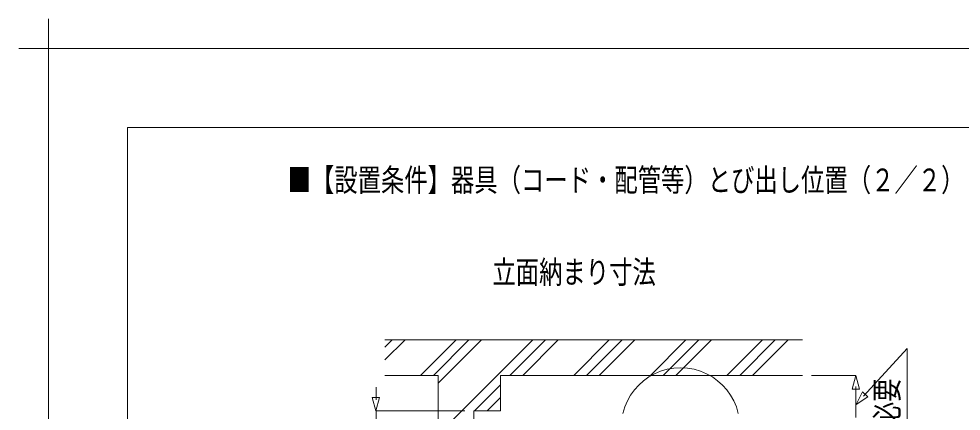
# Model space of a CAD drawing. Units: millimetres on the paper. Extents: x -305 to 305, y -152 to 152.
# Drawn here: x -304.8 to -185.4, y 102.5 to 152.3 of the extents above; entities that cross this region are included whole.
import ezdxf
from ezdxf.enums import TextEntityAlignment as Align

# ---------------------------------------------------------------- set-up
doc = ezdxf.new("R2010")
doc.units = ezdxf.units.MM
for name, color, linetype, lineweight in [('0-0_0', 7, 'Continuous', 9), ('0-1_1図面枠', 7, 'Continuous', 9), ('0-2_図面枠', 3, 'Continuous', 9), ('0-3_Defpoints', 7, 'Continuous', 9)]:
    doc.layers.add(name, color=color, linetype=linetype, lineweight=lineweight)
doc.styles.add('ＭＳ ゴシック', font='')
doc.styles.get('ＭＳ ゴシック').set_extended_font_data('MS Gothic')

# ---------------------------------------------------------------- blocks, each defined once
blk = doc.blocks.new('グループ-6')
at = {"layer": '0-1_1図面枠'}
for p, q in [((-4200, 2895), (-4200, 3045)), ((-4275, 2970), (-4125, 2970))]:
    blk.add_line(p, q, dxfattribs=at)

msp = doc.modelspace()

# ---------------------------------------------------------------- linework, layer by layer
at = {"layer": '0-0_0'}
for p, q in [((-205.526, 111.569), (-258.405, 111.569)), ((-258.405, 111.569), (-205.526, 111.569)), ((-255.861, 111.569), (-258.404, 109.026)), ((-257.478, 111.569), (-258.404, 110.643)), ((-249.396, 111.569), (-253.896, 107.069)), ((-247.778, 111.569), (-252.279, 107.069)), ((-246.162, 111.569), (-251.654, 106.078)), ((-239.696, 111.569), (-251.654, 99.611)), ((-238.079, 111.569), (-242.58, 107.069)), ((-236.463, 111.569), (-240.963, 107.069)), ((-229.996, 111.569), (-234.497, 107.069)), ((-228.38, 111.569), (-232.88, 107.069)), ((-226.764, 111.569), (-231.264, 107.069)), ((-220.297, 111.569), (-224.798, 107.069)), ((-218.681, 111.569), (-223.181, 107.069)), ((-217.065, 111.569), (-221.565, 107.069)), ((-210.598, 111.569), (-215.098, 107.069)), ((-208.981, 111.569), (-213.482, 107.069)), ((-207.365, 111.569), (-211.865, 107.069)), ((-192.277, 110.492), (-197.824, 104.447)), ((-192.277, 79.173), (-192.277, 110.492)), ((-251.654, 107.069), (-258.405, 107.069)), ((-251.654, 51.22), (-251.654, 107.069)), ((-243.778, 102.568), (-243.778, 107.069)), ((-205.526, 107.069), (-243.778, 107.069)), ((-243.778, 107.069), (-243.778, 102.568)), ((-205.526, 107.069), (-243.778, 107.069)), ((-204.382, 107.069), (-198.775, 107.069)), ((-259.529, 103.975), (-259.529, 105.569)), ((-243.778, 105.87), (-247.08, 102.568)), ((-198.775, 101.725), (-198.775, 105.662)), ((-243.778, 104.254), (-245.463, 102.568)), ((-248.296, 102.568), (-259.529, 102.568)), ((-259.529, 100.318), (-259.529, 102.568)), ((-247.153, 51.22), (-247.153, 102.568)), ((-243.778, 102.568), (-247.153, 102.568)), ((-247.153, 102.568), (-247.153, 51.22)), ((-243.778, 102.568), (-247.153, 102.568))]:
    msp.add_line(p, q, dxfattribs=at)
for points in [[(-213.67, 102.262), (-213.907, 103.068), (-214.234, 103.841), (-214.638, 104.562), (-215.119, 105.234), (-215.668, 105.847), (-216.28, 106.396), (-216.952, 106.877), (-217.672, 107.281), (-218.446, 107.608), (-219.251, 107.846), (-220.106, 107.994), (-220.971, 108.044), (-221.836, 107.994), (-222.69, 107.846), (-223.496, 107.608), (-224.269, 107.281), (-224.99, 106.877), (-225.662, 106.396), (-226.274, 105.847), (-226.823, 105.234), (-227.305, 104.562), (-227.709, 103.841), (-228.036, 103.068), (-228.273, 102.262)], [(-258.405, 51.22), (-251.654, 51.22), (-251.654, 107.069), (-258.405, 107.069)]]:
    msp.add_lwpolyline(points, dxfattribs=at)
for points in [[(-198.333, 105.348), (-198.794, 107.069), (-199.255, 105.348)], [(-259.088, 104.29), (-259.549, 102.568), (-260.01, 104.29)], [(-197.937, 104.978), (-198.76, 103.398), (-197.257, 104.354)]]:
    msp.add_lwpolyline(points, close=True, dxfattribs=at)
at = {"layer": '0-2_図面枠'}
msp.add_lwpolyline([(-291.017, -138.498), (108.983, -138.498), (108.983, 138.502), (-291.017, 138.502)], close=True, dxfattribs=at)
at = {"layer": '0-3_Defpoints'}
for p in [(118.983, 148.502), (-301.017, -148.498)]:
    msp.add_line(p, (-301.017, 148.502), dxfattribs=at)

# ---------------------------------------------------------------- block references
at = {"layer": '0-1_1図面枠', "xscale": 0.05, "yscale": 0.05}
msp.add_blockref('グループ-6', (-91.017, 0.002), dxfattribs=at)

# ---------------------------------------------------------------- texts
at = {"layer": '0-0_0', "style": 'ＭＳ ゴシック', "width": 0.75}
for s, p in [('■【設置条件】器具（コード・配管等）とび出し位置（２／２）', (-270.735, 129.523)), ('立面納まり寸法', (-244.804, 117.851))]:
    msp.add_text(s, height=2.889, dxfattribs=at).set_placement(p, align=Align.BOTTOM_LEFT)
msp.add_text('３００ｍｍ以上必要', height=2.889, rotation=90, dxfattribs=at).set_placement((-192.524, 80.076), align=Align.BOTTOM_LEFT)

doc.saveas('drawing.dxf')
